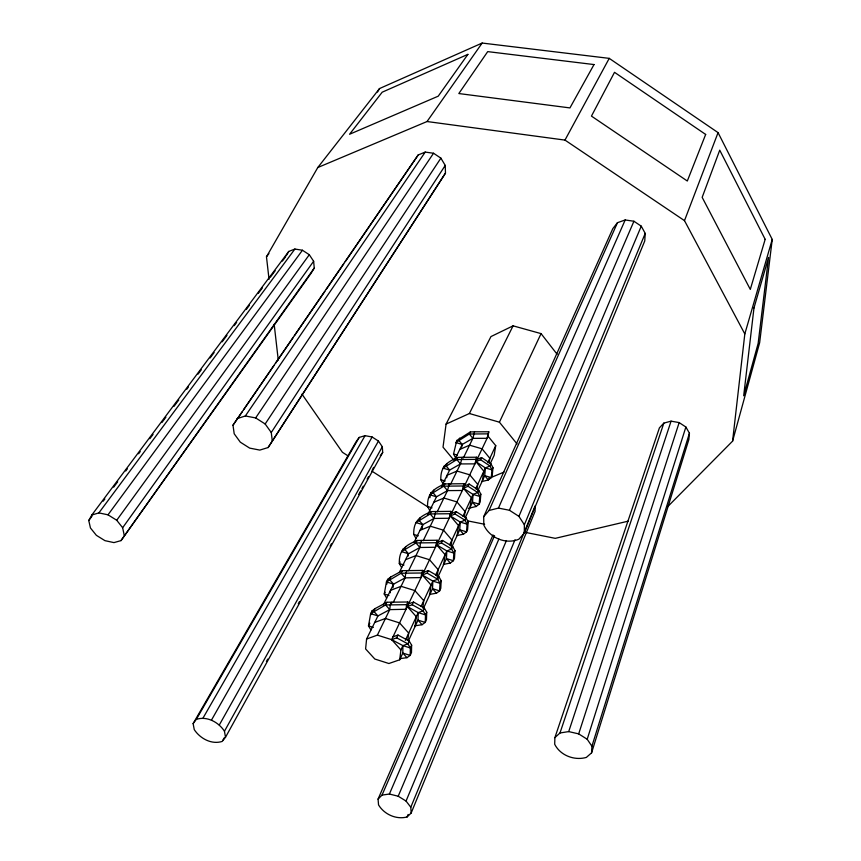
<?xml version="1.0" encoding="UTF-8"?>
<svg xmlns="http://www.w3.org/2000/svg" width="861" height="861" viewBox="0 0 861 861"><rect width="100%" height="100%" fill="white"/><g stroke="black" fill="none" stroke-linecap="round" stroke-linejoin="round"><path stroke-width="1.29" d="M524.306 533.142L524.371 524.769L645.223 233.406L641.262 226.174L633.922 221.245L625.194 219.964L617.477 222.687L612.828 228.617L483.699 516.708L483.817 525.059C489.64 537.867 505.698 544.733 518.817 539.244L524.306 533.142L644.749 240.962L645.223 233.406M366.592 639.023L377.366 635.127L391.647 639.648L402.894 645.621L402.808 653.068L399.698 659.784L388.881 663.519L374.826 659.031L365.602 648.925L366.592 639.023L377.936 615.927L389.753 609.62L406.048 609.276L406.607 604.68L407.888 601.99L386.89 602.248L375.105 608.587L371.995 610.944L370.65 613.645L368.486 625.893L370.93 629.94M535.155 505.762L535.079 511.391L411.149 813.053L407.092 816.971C396.275 819.833 384.243 814.398 378.549 804.917L378.065 799.094L493.03 534.885M392.982 636.828L397.986 635.041L409.201 641.047L411.633 645.169L411.472 652.606L410.191 655.404L406.973 657.686L399.719 658.654M407.888 601.99L407.318 606.574L418.22 612.623L418.005 620.146L408.544 640.638M554.882 737.629L554.699 744.27C560.35 755.517 574.448 760.833 586.352 757.411L591.582 752.848L688.854 439.562L689.435 433.244L685.883 427.024L679.157 422.59L671.074 421.158L663.842 423.106L659.408 427.885L554.882 737.629L559.994 732.969L663.842 423.106M408.598 603.884L413.528 602.054L424.387 608.135L426.733 612.214L426.464 619.726L425.237 622.417L422.051 624.709L414.894 625.829M386.611 598.051L384.254 594.036L386.428 581.928L387.719 579.345L390.786 576.978L402.367 570.671L422.88 570.423L422.288 574.997L432.846 581.1L432.534 588.687L423.569 608.103M423.504 572.425L428.358 570.563L438.895 576.687L441.166 580.723L440.789 588.321L439.616 590.883L436.473 593.197L429.391 594.445M591.582 752.848L591.916 746.207L689.435 433.244M401.603 567.55L399.321 563.578C398.826 549.942 405.488 545.314 417.165 540.471L437.216 540.245L436.602 544.798L446.848 550.943L446.428 558.595L437.851 577.171M437.765 542.344L442.543 540.45L452.757 546.617L454.963 550.62L454.49 558.262L453.37 560.715L450.271 563.051L443.275 564.429M415.949 538.362L413.743 534.433C413.302 521.013 419.845 516.406 431.318 511.585L450.927 511.369L450.292 515.911L460.237 522.089L459.742 529.784L451.616 547.392M451.401 513.554L456.115 511.628L466.038 517.838L468.169 521.798L467.609 529.483L466.544 531.84L463.476 534.175L456.567 535.671M429.704 510.39L427.562 506.494C427.164 493.31 433.61 488.714 444.879 483.914L464.068 483.721L463.412 488.23L473.076 494.429L472.495 502.167L465.231 517.891M464.477 485.981L469.116 484.033L478.759 490.264L480.825 494.171L480.19 501.898L479.168 504.159L476.133 506.505L468.33 508.324M442.888 483.559L440.81 479.717C440.455 466.737 446.805 462.163 457.869 457.385L476.66 457.213L475.982 461.69L485.389 467.921L484.732 475.67L477.898 490.458M477.005 459.526L481.579 457.568L490.953 463.821L492.966 467.695L492.255 475.444L491.276 477.607L488.284 479.964L481.848 481.568M390.248 592.809L390.517 590.345L401.065 586.319L414.894 590.603L423.763 600.677L422.783 608.06M377.366 635.127L389.753 609.62L390.27 605.025L391.583 602.323M667.555 506.785L732.582 441.144L744.819 333.939L772.231 239.433L718.063 132.626L609.233 58.365L482.16 43.05L379.529 88.554L317.784 167.529L266.469 256.793L269.041 279.298M390.98 603.098L393.348 602.216L405.165 577.86L405.714 573.275L406.973 570.692M772.231 239.433L759.65 342.667L732.582 441.144M399.698 659.784L400.914 649.904L402.894 645.621L407.91 643.867L409.201 641.047M407.77 640.519L408.706 633.115L399.579 622.912L385.448 618.478L374.75 622.417M408.598 570.778L419.91 547.488L420.48 542.925L421.686 540.46M422.88 570.423L421.653 572.995L421.072 577.57L405.165 577.86L393.563 584.135L383.285 605.068M415.045 626.571L416.315 616.713L407.318 606.574L412.258 604.745L413.528 602.054M557.121 354.28L541.063 333.616L513.081 325.835L490.964 336.576L446.073 424.096L443.028 447.16L453.865 460.161M423.192 540.719L434.009 518.44L435.752 511.531M437.216 540.245L435.429 547.262L419.91 547.488L408.501 553.752L399.289 572.5M429.704 594.833L431.038 585.006L422.288 574.997L427.153 573.125L428.358 570.563M446.73 477.726L447.063 475.304L457.008 471.053L469.762 474.82L477.737 484.399L476.983 489.231M437.151 511.951L447.516 490.609L449.238 483.828M437.13 577.031L438.152 569.67L429.521 559.725L415.981 555.582L405.596 559.682M450.927 511.369L449.173 518.268L434.009 518.44L422.805 524.661L413.98 542.613M443.716 564.472L445.105 554.688L436.602 544.798L441.392 542.904L442.543 540.45M450.529 484.399L460.463 463.939L462.163 457.277M451.035 546.122L451.917 540.019L443.523 530.193L430.252 526.179L420.017 530.344M464.068 483.721L462.335 490.49L447.516 490.609L436.495 496.797L427.562 514.986M457.148 535.413L458.579 525.662L450.292 515.911L455.006 513.985L456.115 511.628M463.347 457.977L472.883 438.346L474.551 431.802L488.747 431.781L488.047 436.226L391.647 639.648L400.914 649.904M464.37 516.482L465.101 511.617L456.922 501.92L443.91 498.035L433.826 502.243M476.66 457.213L474.96 463.864L460.463 463.939L449.625 470.084L441.607 486.411M470.009 507.56L471.484 497.862L463.412 488.23L468.061 486.282L469.116 484.033M488.747 431.781L487.068 438.314L472.883 438.346L462.228 444.459L454.619 459.925M482.343 480.847L483.86 471.204L475.982 461.69L480.567 459.731L481.579 457.568M489.091 463.089L489.855 458.289L482.074 448.829L469.568 445.169L459.763 449.464M488.047 436.226L495.732 445.621L494.182 455.211L490.458 463.283M371.349 614.614L371.995 610.944M386.837 584.188L387.719 579.345M392.907 587.772L393.563 584.135L389.506 579.55L390.786 576.978M402.302 551.535L402.744 549.135M408.06 556.141L408.501 553.752L404.552 549.221L405.779 546.757M422.051 528.611L422.805 524.661L418.963 520.195L420.136 517.827M429.919 497.723L430.909 492.524M443.63 468.535L444.125 465.973M455.555 457.815L453.532 454.005L456.804 440.477L470.343 431.942L474.551 431.802M456.308 443.017L456.804 440.477M461.722 446.999L462.228 444.459L458.665 440.154L459.699 438.066M591.916 746.207L587.202 739.255L685.883 427.024M587.202 739.255L578.689 733.884L679.157 422.59M559.994 732.969L568.712 731.592L671.074 421.158M744.819 333.939L684.495 220.642L718.063 132.626M411.149 813.053L410.794 807.231L534.649 507M407.092 816.971L408.114 814.484M410.794 807.231L406.048 801.053L515.029 539.772M524.371 524.769L518.925 516.363L641.262 226.174M378.065 799.094L382.026 795.101L389.398 794.036L398.202 796.221L506.429 540.536M389.398 794.036L498.906 539.008M483.699 516.708L489.037 510.476L498.454 508.098L509.421 510.25L633.922 221.245M382.026 795.101L494.558 535.628M498.454 508.098L625.194 219.964M489.037 510.476L617.477 222.687M411.633 645.169L410.342 647.978L410.191 655.404L402.808 653.068L406.973 657.686M426.733 612.214L425.506 614.905L425.237 622.417L418.005 620.146L422.051 624.709M441.166 580.723L439.982 583.295L439.616 590.883L432.534 588.687L436.473 593.197M454.963 550.62L453.833 553.074L453.37 560.715L446.428 558.595L450.271 563.051M468.169 521.798L467.092 524.145L466.544 531.84L459.742 529.784L463.476 534.175M480.825 494.171L479.792 496.431L479.168 504.159L472.495 502.167L476.133 506.505M492.966 467.695L491.965 469.858L491.276 477.607L484.732 475.67L488.284 479.964L489.274 477.801M424.387 608.135L423.149 610.826L418.22 612.623L405.327 640.39M438.895 576.687L437.711 579.259L432.846 581.1L421.072 606.467M452.757 546.617L451.627 549.081L446.848 550.943L435.58 575.213M466.038 517.838L464.951 520.195L460.237 522.089L449.668 544.862M478.759 490.264L477.715 492.514L473.076 494.429L462.949 516.256M490.953 463.821L489.963 465.973L485.389 467.921L475.67 488.844M487.875 462.551L495.732 445.621M517.041 443.942L499.423 422.191L541.063 333.616M391.647 639.648L396.663 637.85L397.986 635.041M386.89 602.248L385.577 604.949L370.65 613.645L377.936 615.927L373.76 611.288L375.105 608.587M402.367 570.671L401.108 573.243L386.428 581.928L393.563 584.135M417.165 540.471L415.96 542.936L401.517 551.61L408.501 553.752M431.318 511.585L430.166 513.942L415.949 522.584L422.805 524.661M444.879 483.914L443.77 486.174L429.779 494.795L436.495 496.797L432.749 492.384L433.879 490.124M457.869 457.385L456.814 459.559L443.038 468.136L449.625 470.084L445.976 465.726L447.053 463.562M470.343 431.942L469.32 434.019L455.77 442.565L462.228 444.459M369.832 623.181L368.486 625.893L373.33 627.411M385.104 592.314L384.254 594.036L388.978 595.511M400.139 561.932L399.321 563.578L403.96 565.01M446.073 424.096L469.396 413.517L513.081 325.835M317.784 167.529L427.045 121.53L564.977 140.095L609.233 58.365M225.507 737.274L382.693 452.499L382.316 446.741L378.442 441.058L372.124 437.001L365.064 435.666L359.198 437.42L356.077 441.758L193.122 723.606L194.263 729.633C200.107 738.523 211.58 744.83 222.203 741.429L225.507 737.274L224.463 731.237C218.64 722.228 207.006 715.803 196.308 719.365L193.122 723.606M222.859 740.256L224.151 737.909M266.404 661.452L267.706 659.095M298.261 603.809L299.553 601.462M330.107 546.175L331.41 543.829M358.703 494.418L360.662 490.888M361.954 488.542L363.256 486.185M367.163 479.136L368.454 476.779M372.361 469.719L373.652 467.372M88.769 520.528L91.836 514.996L288.747 251.444L294.903 249.044L302.437 250.239L309.303 254.727L313.63 261.26L314.254 268.072L311.058 273.324L121.003 540.611L113.964 542.602L104.967 540.665L96.367 535.327L90.448 527.965L88.769 520.528L91.987 516.223M224.463 731.237L382.316 446.741M219.329 724.951L378.442 441.058M211.462 720.119L372.124 437.001M203.024 718.074L365.064 435.666M196.308 719.365L359.198 437.42M377.516 92.009L379.529 88.554M286.25 255.695L288.747 251.444M121.003 540.611L314.254 268.072M232.987 425.194L418.198 154.958L425.216 152.085L433.535 153.247L440.886 158.144L445.245 165.42L445.471 173.115L268.105 447.548L259.807 450.088L249.658 448.107L240.305 442.167L234.203 433.793L232.987 425.194L242.092 411.935M418.198 154.958L345.293 261.626M268.105 447.548L445.471 173.115M272.313 441.133L271.269 432.502L445.245 165.42M271.269 432.502L265.166 423.989L440.886 158.144M237.044 418.65L245.342 415.971L255.663 417.919L433.535 153.247M245.342 415.971L425.216 152.085M243.609 409.718L273.97 365.516M275.488 363.299L292.934 337.878M294.451 335.672L324.812 291.47M326.33 289.253L343.776 263.832M427.045 121.53L482.16 43.05M124.199 535.176L122.649 527.728L313.63 261.26M122.649 527.728L116.719 520.259L309.303 254.727M91.836 514.996L98.875 512.898L108.002 514.813L302.437 250.239M98.875 512.898L294.903 249.044M380.304 455.706L382.693 452.499M103.234 501.156L104.838 499.003M113.684 487.154L117.699 481.773M125.728 471.01L127.342 468.858M138.589 453.779L140.192 451.627M149.836 438.712L153.054 434.407M161.89 422.557L165.904 417.176M173.944 406.414L178.765 399.956M186.794 389.183L188.398 387.03M198.041 374.115L201.259 369.81M210.095 357.961L214.109 352.579M222.149 341.817L226.97 335.349M234.203 325.662L236.614 322.434M246.257 309.519L249.464 305.214M258.3 293.364L262.325 287.983M270.354 277.22L275.176 270.752M282.408 261.066L285.626 256.761M266.469 256.793L268.912 253.597M490.458 477.747L504.019 472.086M628.336 521.131L555.259 538.34L525.178 532.346M406.607 604.68L385.577 604.949L389.753 609.62M421.653 572.995L401.108 573.243L405.165 577.86M436.043 542.71L415.96 542.936L419.91 547.488M449.808 513.737L430.166 513.942L434.009 518.44M462.992 485.981L443.77 486.174L447.516 490.609M475.638 459.376L456.814 459.559L460.463 463.939M487.756 433.858L469.32 434.019L472.883 438.346M467.631 520.873L484.635 524.263M568.712 731.592L578.689 733.884M469.396 413.517L499.423 422.191M453.532 454.005L457.395 455.135M485.389 467.921L491.965 469.858L489.963 465.973L480.567 459.731M440.81 479.717L445.18 481.008M473.076 494.429L479.792 496.431L477.715 492.514L468.061 486.282M427.562 506.494L432.018 507.839M460.237 522.089L467.092 524.145L464.951 520.195L455.006 513.985M413.743 534.433L418.285 535.811M446.848 550.943L453.833 553.074L451.627 549.081L441.392 542.904M432.846 581.1L439.982 583.295L437.711 579.259L427.153 573.125M418.22 612.623L425.506 614.905L423.149 610.826L412.258 604.745M402.894 645.621L410.342 647.978L407.91 643.867L396.663 637.85M398.202 796.221L406.048 801.053M108.002 514.813L116.719 520.259M255.663 417.919L265.166 423.989M348.048 455.889L342.42 452.283L301.942 394.101M371.683 471.01L427.96 507.021M509.421 510.25L518.925 516.363M564.977 140.095L684.495 220.642M274.175 324.317L278.264 360.07M753.978 307.969L743.689 395.78L758.154 343.399L768.572 257.396L753.978 307.969M765.171 239.336L750.297 289.414L702.167 197.352L719.742 150.169L765.171 239.336M705.665 134.445L687.315 181.014L591.453 116.106L614.517 72.313L705.665 134.445M594.015 64.564L569.939 107.916L458.827 93.548L487.713 51.617L594.015 64.564M467.9 54.361L438.217 96.184L349.566 134.262L382.209 92.181L467.9 54.361"/></g></svg>
